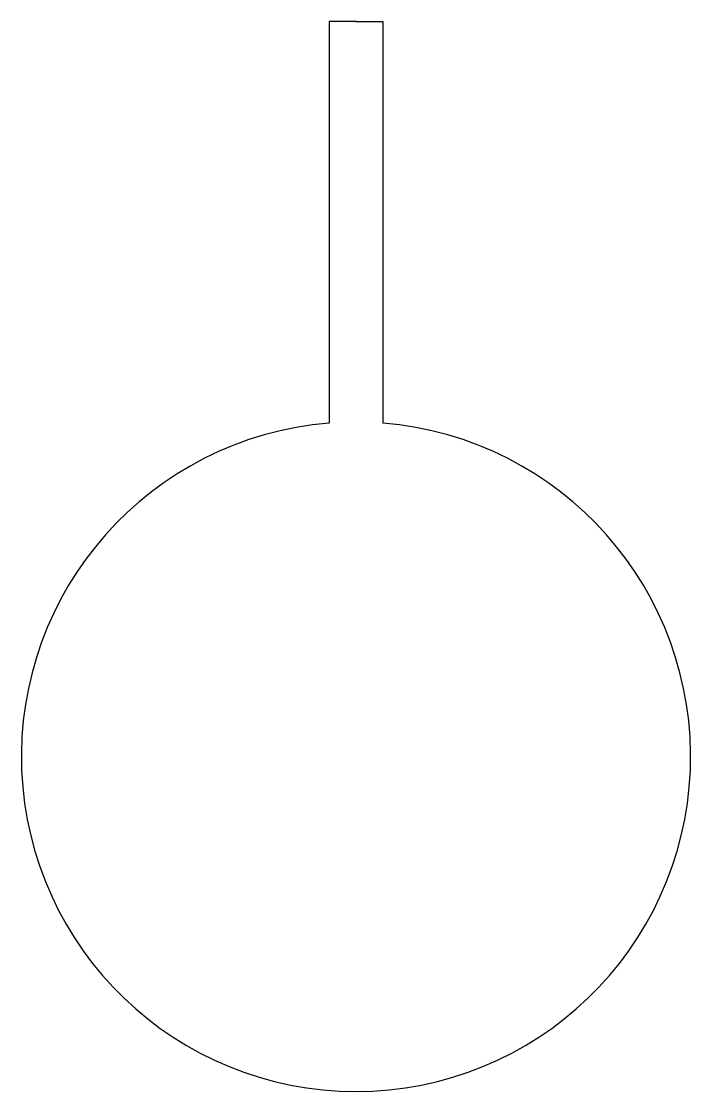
# Model space of a CAD drawing. Header units: millimetres. Extents: x -25 to 25, y -79.9 to 0.
import ezdxf

# ---------------------------------------------------------------- set-up
doc = ezdxf.new("R2010")
doc.units = ezdxf.units.MM
doc.layers.get('0').update_dxf_attribs({"linetype": 'CONTINUOUS'})

msp = doc.modelspace()

# ---------------------------------------------------------------- linework, layer by layer
for p, q in [((0, 0), (-2, 0)), ((-2, 0), (-2, -30)), ((0, 0), (2, 0)), ((2, 0), (2, -30))]:
    msp.add_line(p, q)
msp.add_arc((0, -54.92), 25, -265.41143, 85.41143)
msp.add_point((0, 0))

doc.saveas('drawing.dxf')
